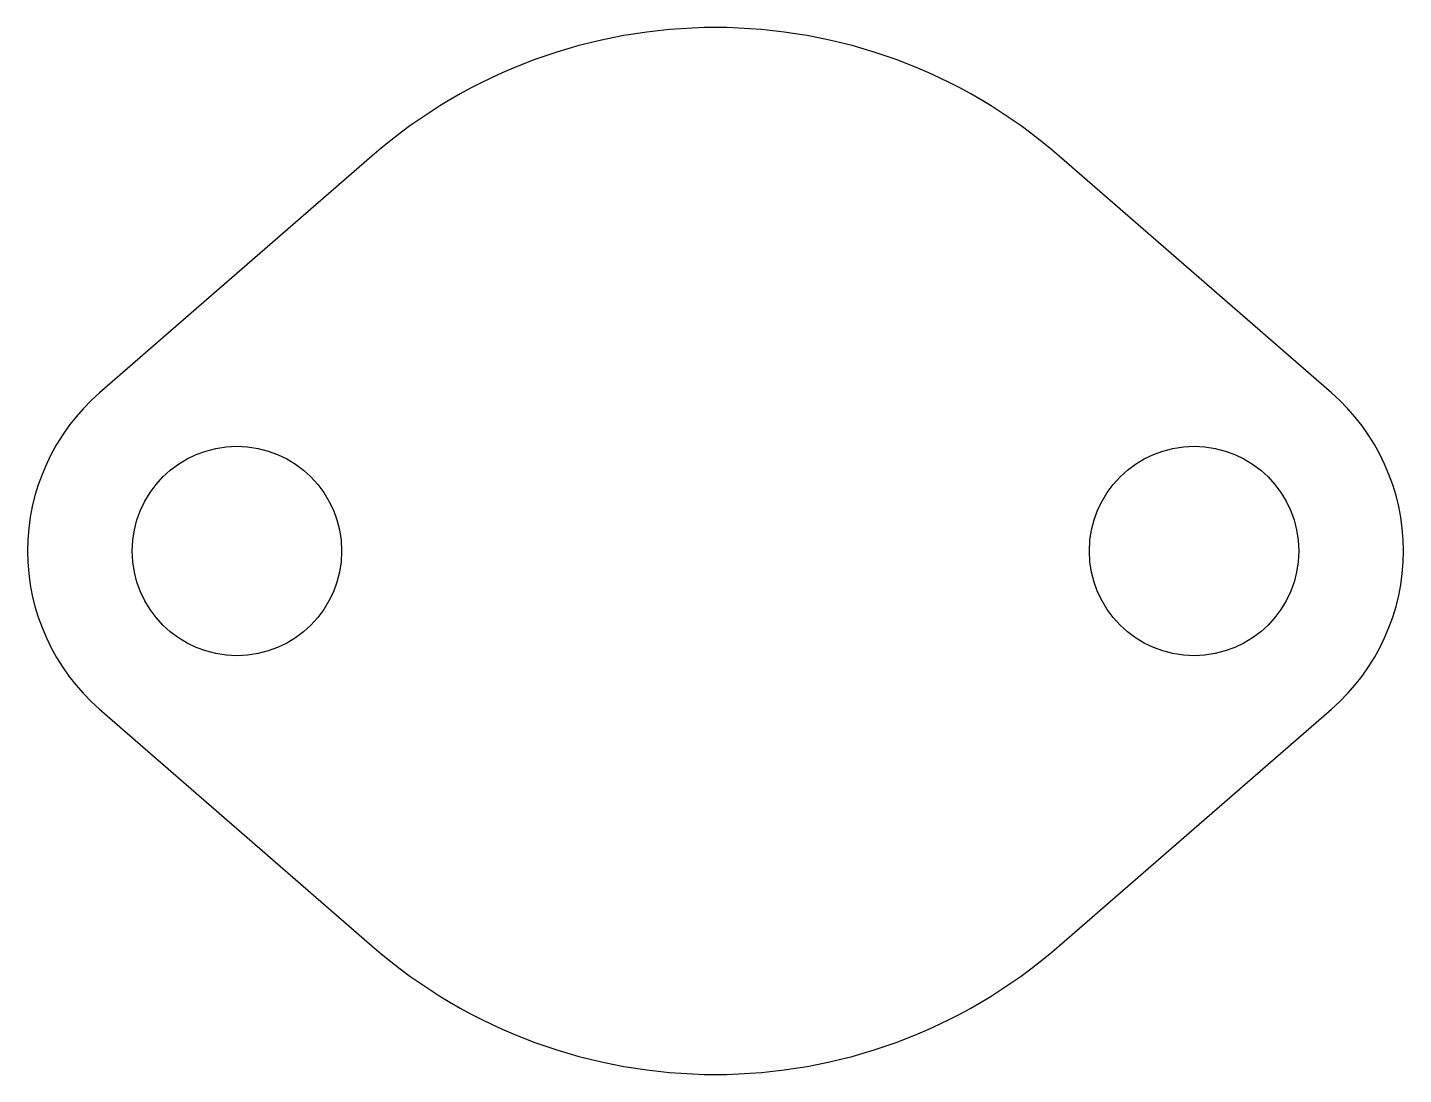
# Model space of a CAD drawing. Header units: millimetres. Extents: x -11.5 to 11.5, y -8.8 to 8.7.
import ezdxf

# ---------------------------------------------------------------- set-up
doc = ezdxf.new("R2010")
doc.units = ezdxf.units.MM

msp = doc.modelspace()

# ---------------------------------------------------------------- linework, layer by layer
msp.add_lwpolyline([(-10.297, 2.641, 0.455573), (-10.297, -2.641), (-5.742, -6.602, 0.374029), (5.742, -6.602), (10.297, -2.641, 0.455573), (10.297, 2.641), (5.742, 6.602, 0.374029), (-5.742, 6.602)], format="xyb", close=True)
for centre in [(-8, 0), (8, 0)]:
    msp.add_circle(centre, 1.75)

doc.saveas('drawing.dxf')
